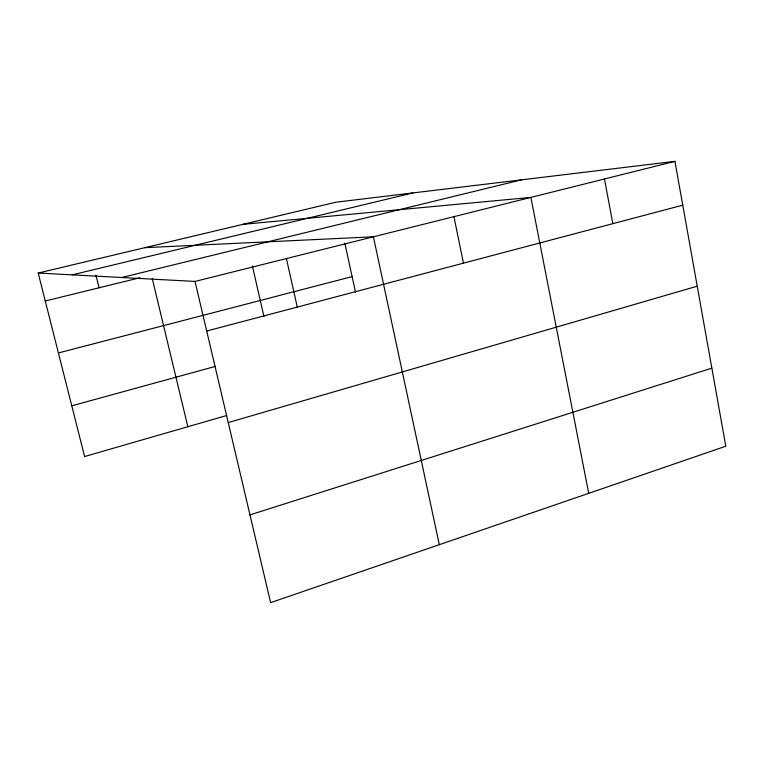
<?xml version="1.0" encoding="UTF-8"?>
<svg xmlns="http://www.w3.org/2000/svg" width="764" height="764" viewBox="0 0 764 764"><rect width="100%" height="100%" fill="white"/><g stroke="black" fill="none" stroke-linecap="round" stroke-linejoin="round"><path stroke-width="1.15" d="M249.971 514.888L711.857 368.133M228.245 422.559L697.226 286.194M226.793 415.482L84.603 456.538L38.2 273.044L335.94 202.212L674.937 161.357L725.8 446.233L270.628 602.643L195.021 281.429L38.2 273.044M71.778 405.818L215.467 366.367M206.7 331.032L682.758 205.172M58.408 352.939L352.118 276.606M195.021 281.429L674.937 161.357M121.743 277.513L521.449 179.855M45.267 300.997L140.022 277.733M72.179 274.859L412.799 192.948M242.885 224.349L530.885 197.398L588.719 493.334M144.845 247.679L373.405 236.792L439.31 544.684M95.949 275.136L99.072 287.789M152.217 278.392L187.839 426.723M252.387 265.939L263.943 316.525M286.404 258.557L297.291 307.08M344.86 243.2L355.613 292.66M453.94 216.651L463.442 263.15M604.477 178.986L612.823 223.661"/></g></svg>
